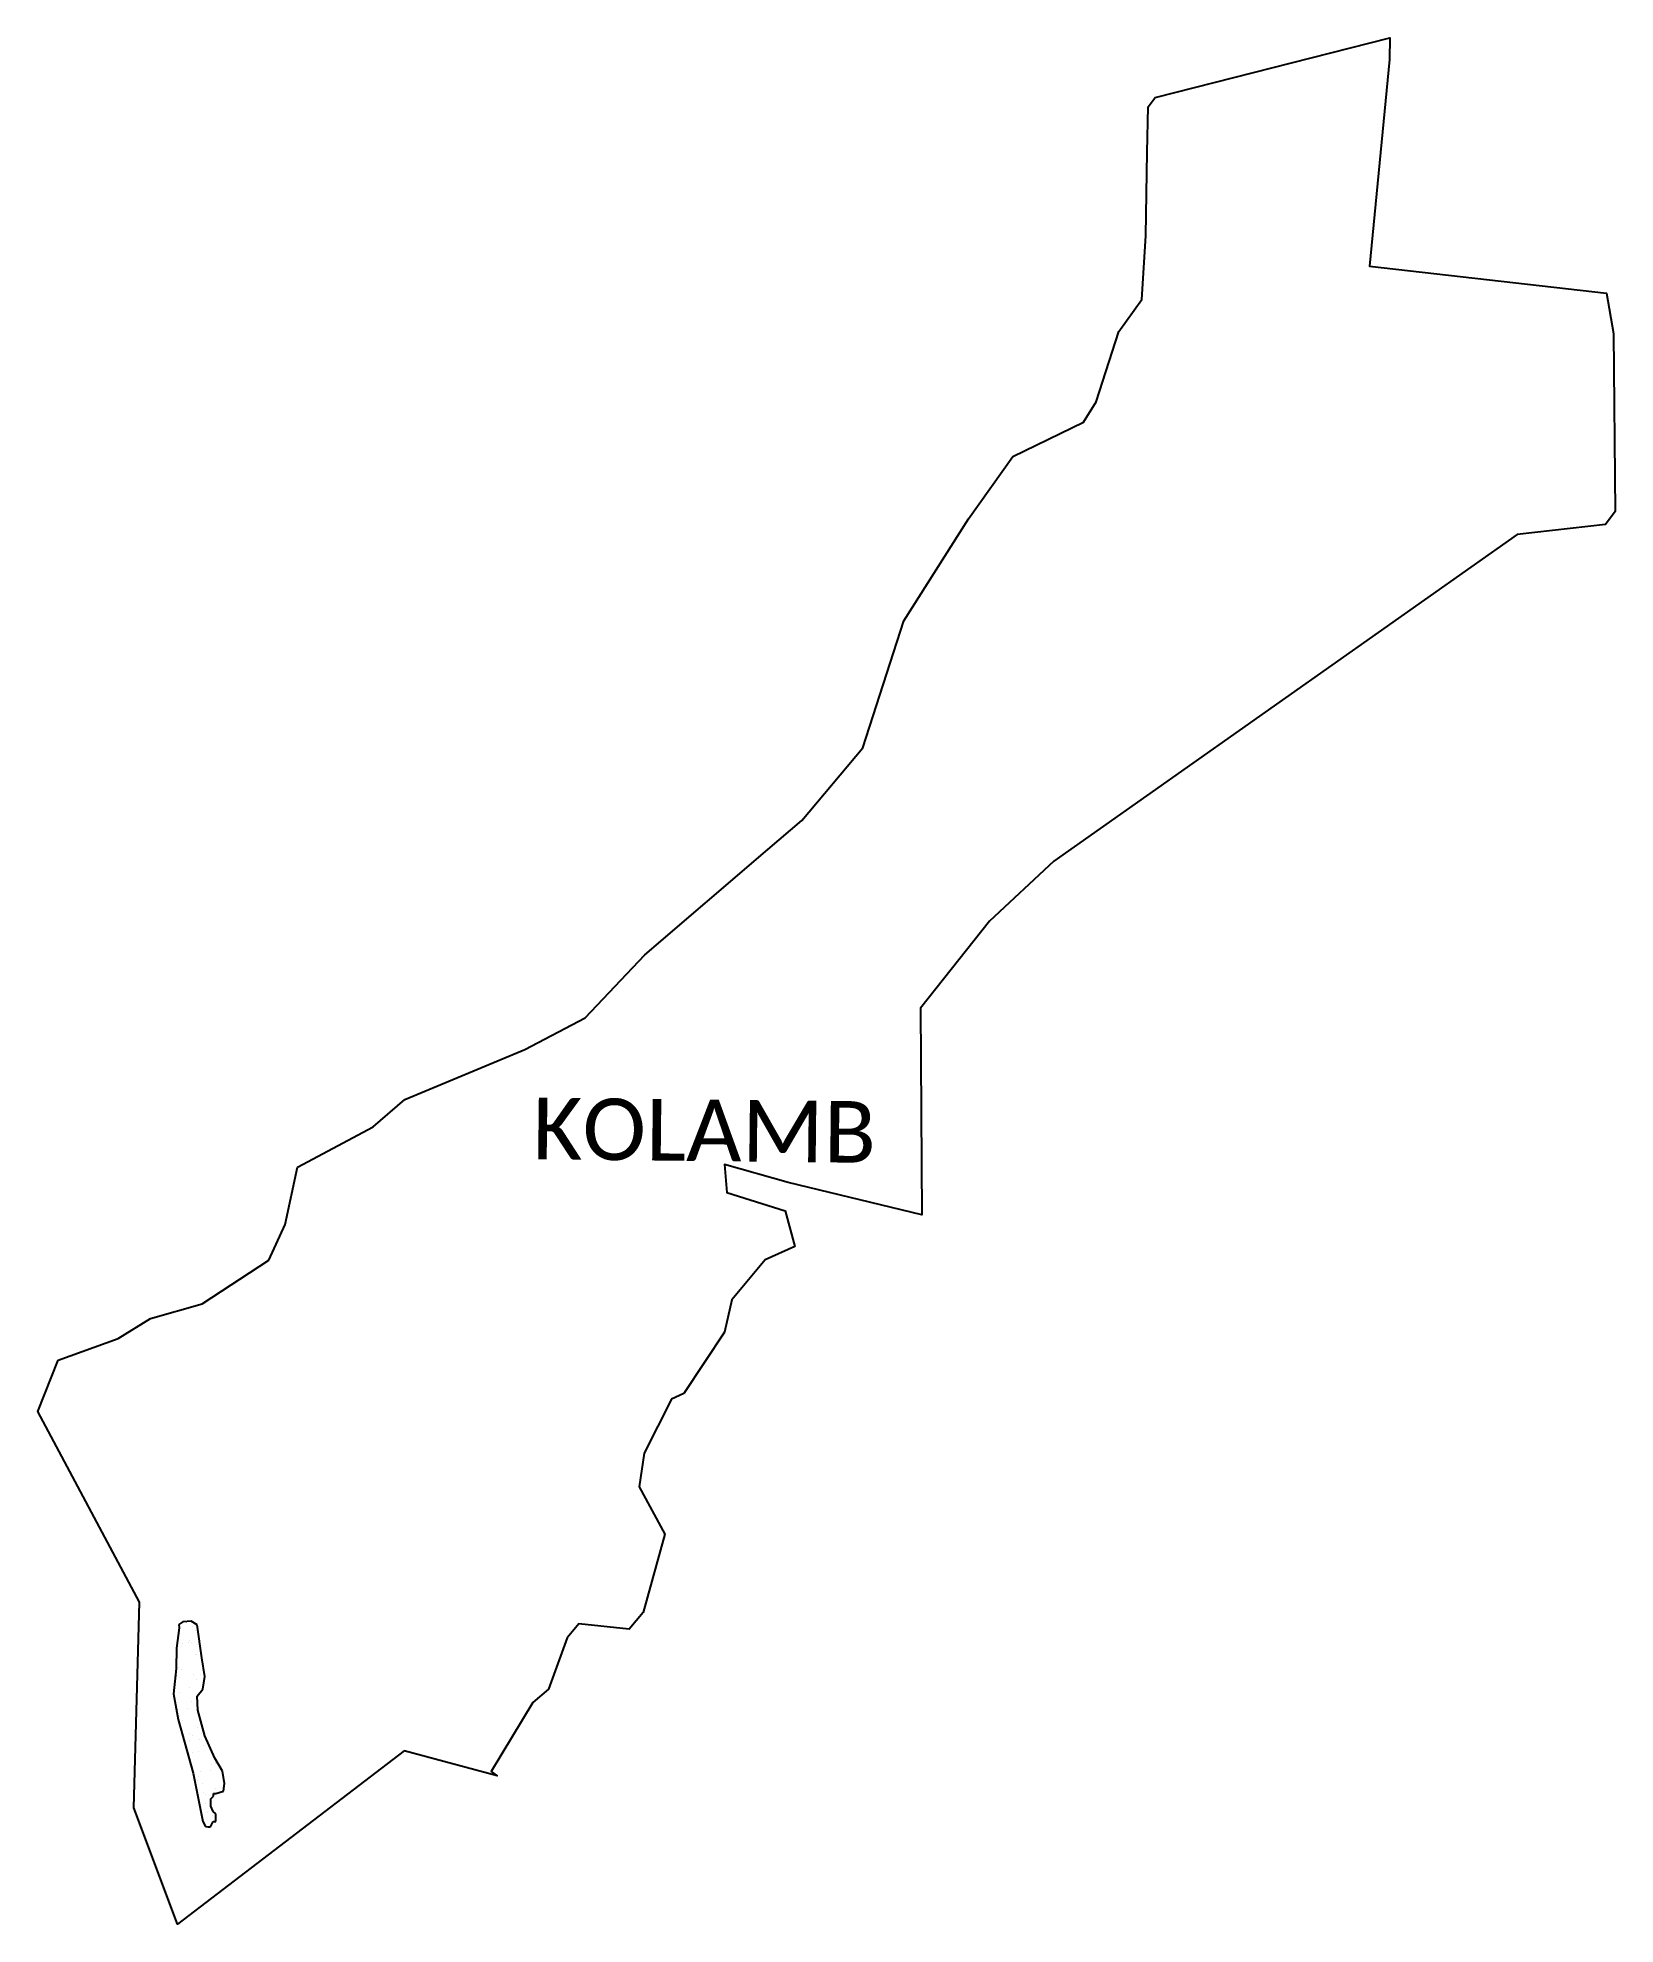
# Model space of a CAD drawing. Header units: metres. Extents: x 335632 to 338140, y 1777430 to 1780429.
import ezdxf

# ---------------------------------------------------------------- set-up
doc = ezdxf.new("R2010")
doc.units = ezdxf.units.M
doc.layers.add('SAND DUNES', color=42, linetype='Continuous')
doc.layers.add('VILLAGE NAME', color=250, linetype='Continuous')

msp = doc.modelspace()

# ---------------------------------------------------------------- linework, layer by layer
at = {"color": 3}
msp.add_lwpolyline([(335664.6, 1778327), (335759.9, 1778361.3), (335811.6, 1778393.1), (335893.6, 1778416.6), (335999.6, 1778485.6), (336025.5, 1778542.3), (336045.2, 1778633.6), (336165.4, 1778697.8), (336215.6, 1778741.2), (336406.9, 1778820.5), (336502.5, 1778871.1), (336597.4, 1778971.5), (336792.9, 1779138.5), (336846.9, 1779184.6), (336944.2, 1779300.6), (337009.5, 1779502.1), (337112.1, 1779664.3), (337182.4, 1779763.4), (337294.8, 1779818.1), (337314.8, 1779850.7), (337351, 1779962.1), (337387.5, 1780013.1), (337390.2, 1780055), (337394.2, 1780114.8), (337396.4, 1780247.6), (337397.6, 1780319.7), (337408.9, 1780334.2), (337781.9, 1780429.3), (337781.6, 1780394.9), (337749.8, 1780065.9), (338126.7, 1780023), (338137.7, 1779959.3), (338140.4, 1779676.3), (338125, 1779655.5), (337984.3, 1779639.3), (337247.7, 1779120.4), (337145.7, 1779024.9), (337035.6, 1778886.5), (337038, 1778557.8), (336825.6, 1778609.2), (336724.3, 1778638.1), (336727.6, 1778593.2), (336820.4, 1778564), (336835.9, 1778507.5), (336789, 1778486.3), (336735.6, 1778422.7), (336724, 1778371.5), (336659.3, 1778273.8), (336640.1, 1778264.9), (336596.2, 1778179), (336588.6, 1778125.3), (336629, 1778050.1), (336594.7, 1777925.7), (336572.4, 1777899.3), (336492.7, 1777907.6), (336474, 1777885.1), (336444.3, 1777803.8), (336419.3, 1777782.3), (336352.9, 1777672.7), (336362.9, 1777666.1), (336214.7, 1777705.8), (335854.5, 1777430), (335785, 1777615.2), (335793.8, 1777942.3), (335632.1, 1778245.4), (335664.6, 1778327)], dxfattribs=at)
at = {"layer": 'SAND DUNES'}
for p, q in [((335862.7, 1777910.9), (335856.5, 1777906.4)), ((335876.1, 1777912), (335862.7, 1777910.9)), ((335885.5, 1777906), (335876.1, 1777912)), ((335856.9, 1777901.3), (335852.6, 1777868.9)), ((335856.5, 1777906.4), (335856.9, 1777901.3)), ((335893.3, 1777853.4), (335885.5, 1777906)), ((335852.6, 1777868.9), (335852.3, 1777836.5)), ((335898.1, 1777823.8), (335893.3, 1777853.4)), ((335852.3, 1777836.5), (335847.9, 1777796.1)), ((335894.4, 1777803.8), (335898.1, 1777823.8)), ((335847.9, 1777796.1), (335855.7, 1777755.5)), ((335885.7, 1777792.5), (335894.4, 1777803.8)), ((335886.7, 1777770.2), (335885.7, 1777792.5)), ((335897.8, 1777729.6), (335886.7, 1777770.2)), ((335855.7, 1777755.5), (335879.3, 1777670.3)), ((335914, 1777694.1), (335897.8, 1777729.6)), ((335879.3, 1777670.3), (335894.9, 1777593.3)), ((335926, 1777673.2), (335914, 1777694.1)), ((335928.9, 1777654), (335926, 1777673.2)), ((335915.5, 1777637.6), (335927.6, 1777641.6)), ((335927.6, 1777641.6), (335928.9, 1777654)), ((335907.2, 1777617.5), (335907.3, 1777625.6)), ((335911.2, 1777609.3), (335907.2, 1777617.5)), ((335907.3, 1777629.6), (335911.4, 1777633.6)), ((335907.3, 1777625.6), (335907.3, 1777629.6)), ((335911.4, 1777633.6), (335911.4, 1777637.7)), ((335911.4, 1777637.7), (335915.5, 1777637.6)), ((335894.9, 1777593.3), (335898.8, 1777585.2)), ((335898.8, 1777585.2), (335902.9, 1777585.1)), ((335902.9, 1777585.1), (335906.9, 1777585.1)), ((335906.9, 1777585.1), (335911.1, 1777593.2)), ((335911.1, 1777593.2), (335915.1, 1777593.1)), ((335915.2, 1777605.3), (335911.2, 1777609.3)), ((335915.1, 1777597.2), (335915.2, 1777601.2)), ((335915.1, 1777593.1), (335915.1, 1777597.2)), ((335915.2, 1777601.2), (335915.2, 1777605.3))]:
    msp.add_line(p, q, dxfattribs=at)
at = {"layer": 'SAND DUNES', "linetype": 'Continuous'}
for p, q in [((335869.2, 1777909.2), (335869.2, 1777909.2)), ((335872.7, 1777880.9), (335872.7, 1777880.9)), ((335877.6, 1777903.8), (335877.6, 1777903.8)), ((335882.6, 1777896.7), (335882.6, 1777896.7)), ((335855.4, 1777876.2), (335855.4, 1777876.2)), ((335862.1, 1777875.9), (335862.1, 1777875.9)), ((335872.6, 1777877.2), (335872.6, 1777877.2)), ((335876.4, 1777877.4), (335876.4, 1777877.4)), ((335883.5, 1777858.2), (335883.5, 1777858.2)), ((335884.9, 1777859), (335884.9, 1777859)), ((335888.8, 1777879.2), (335888.8, 1777879.2)), ((335853, 1777823.1), (335853, 1777823.1)), ((335853.1, 1777825.9), (335853.1, 1777825.9)), ((335856.4, 1777837.7), (335856.4, 1777837.7)), ((335856.8, 1777822.5), (335856.8, 1777822.5)), ((335861.3, 1777834.4), (335861.3, 1777834.4)), ((335880.2, 1777826.4), (335880.2, 1777826.4)), ((335884.4, 1777819.6), (335884.4, 1777819.6)), ((335890.6, 1777827.7), (335890.6, 1777827.7)), ((335857.3, 1777799.1), (335857.3, 1777799.1)), ((335874, 1777806.4), (335874, 1777806.4)), ((335854.7, 1777771.6), (335854.7, 1777771.6)), ((335858.2, 1777760.6), (335858.2, 1777760.6)), ((335871, 1777773.6), (335871, 1777773.6)), ((335877, 1777784.2), (335877, 1777784.2)), ((335885.4, 1777781.1), (335885.4, 1777781.1)), ((335862.5, 1777753.5), (335862.5, 1777753.5)), ((335874.2, 1777733), (335874.2, 1777733)), ((335877.9, 1777729.6), (335877.9, 1777729.6)), ((335886.3, 1777742.5), (335886.3, 1777742.5)), ((335892.7, 1777733.9), (335892.7, 1777733.9)), ((335869.9, 1777708.8), (335869.9, 1777708.8)), ((335872.8, 1777722.1), (335872.8, 1777722.1)), ((335878.3, 1777703.3), (335878.3, 1777703.3)), ((335887.3, 1777704), (335887.3, 1777704)), ((335889, 1777724.1), (335889, 1777724.1)), ((335895.2, 1777713.6), (335895.2, 1777713.6)), ((335880.4, 1777671.3), (335880.4, 1777671.3)), ((335890.8, 1777672.6), (335890.8, 1777672.6)), ((335907.1, 1777674.6), (335907.1, 1777674.6)), ((335908.5, 1777683.7), (335908.5, 1777683.7)), ((335914.2, 1777685), (335914.2, 1777685)), ((335885.6, 1777658.5), (335885.6, 1777658.5)), ((335888.2, 1777665.4), (335888.2, 1777665.4)), ((335894, 1777653.1), (335894, 1777653.1)), ((335895.3, 1777640.2), (335895.3, 1777640.2)), ((335915.1, 1777646.5), (335915.1, 1777646.5)), ((335889.2, 1777626.9), (335889.2, 1777626.9)), ((335898.4, 1777621.8), (335898.4, 1777621.8)), ((335899, 1777636.8), (335899, 1777636.8)), ((335901.4, 1777608.3), (335901.4, 1777608.3)), ((335909.8, 1777602.9), (335909.8, 1777602.9))]:
    msp.add_line(p, q, dxfattribs=at)

# ---------------------------------------------------------------- texts
at = {"layer": 'VILLAGE NAME', "insert": (336419.7, 1778744.2), "char_height": 97.83, "attachment_point": 1, "rotation": 359.3742}
msp.add_mtext_dynamic_manual_height_columns('{\\fCalibri|b0|i0|c0|p34;KOLAMB}', width=965.367, gutter_width=489.2, heights=[0], dxfattribs=at)

doc.saveas('drawing.dxf')
